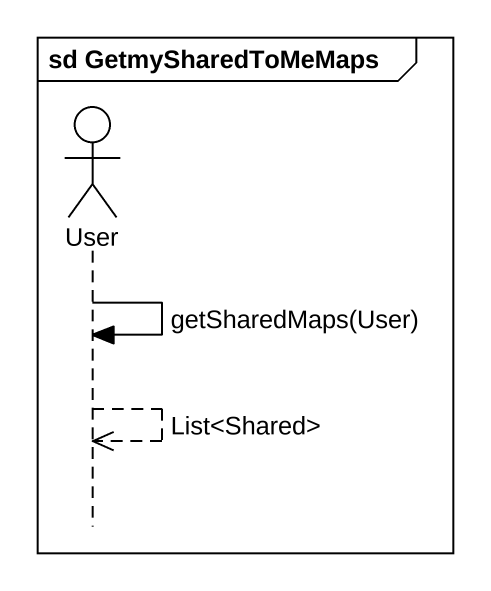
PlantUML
@startuml
mainframe sd GetmySharedToMeMaps
hide footbox
actor User

User -> User : getSharedMaps(User)
User -->> User : List<Shared>
@enduml
